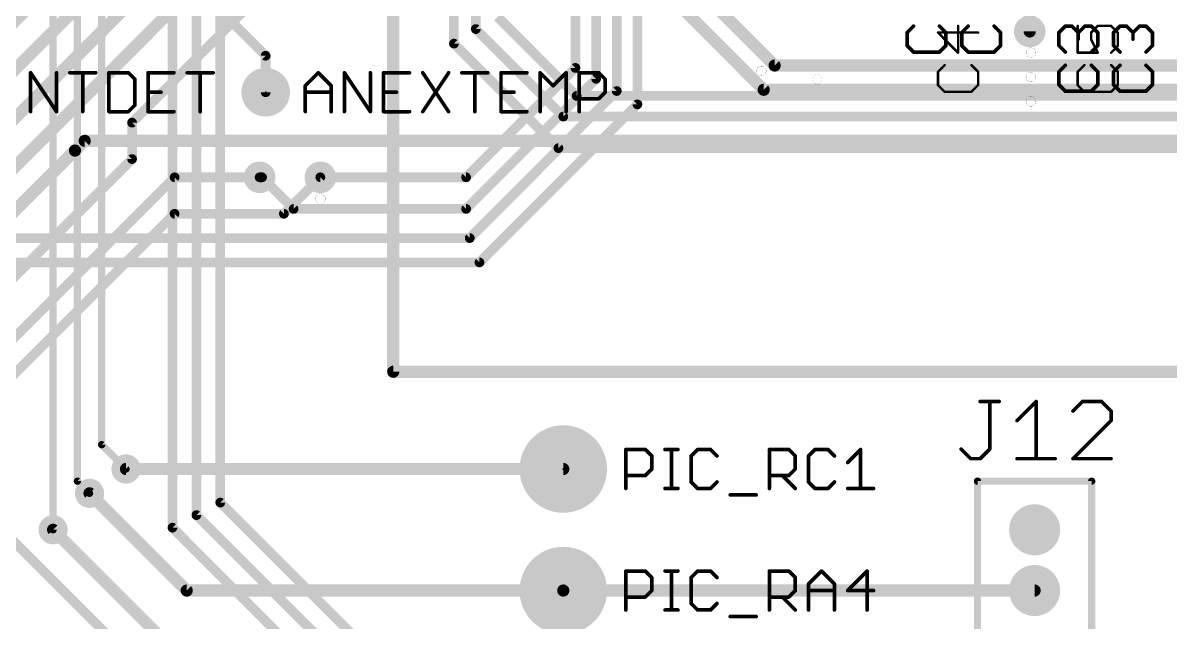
# Model space of a CAD drawing. Extents: x -18 to 144, y -21 to 125.
# Drawn here: x 30.87 to 54.85, y 46.84 to 59.36 of the extents above; entities that cross this region are included whole.
import ezdxf

# ---------------------------------------------------------------- set-up
doc = ezdxf.new("R2010")
doc.units = 0
for name, color, linetype in [('1', 22, 'CONTINUOUS'), ('114', 4, 'CONTINUOUS'), ('15', 23, 'CONTINUOUS'), ('16', 132, 'CONTINUOUS'), ('17', 1, 'CONTINUOUS'), ('18', 110, 'CONTINUOUS'), ('2', 110, 'CONTINUOUS'), ('21', 253, 'CONTINUOUS'), ('23', 53, 'CONTINUOUS'), ('25', 253, 'CONTINUOUS'), ('27', 252, 'CONTINUOUS'), ('28', 251, 'CONTINUOUS')]:
    doc.layers.add(name, color=color, linetype=linetype)

# ---------------------------------------------------------------- blocks, each defined once
blk = doc.blocks.new('ROUNDP')
at = {"const_width": 0.5}
blk.add_lwpolyline([(0, -0.25, 1), (0, 0.25, 1), (0, -0.25)], format="xyb", dxfattribs=at)
blk = doc.blocks.new('ROUNDV')
at = {"const_width": 0.5}
blk.add_lwpolyline([(0, -0.25, 1), (0, 0.25, 1), (0, -0.25)], format="xyb", dxfattribs=at)

msp = doc.modelspace()

# ---------------------------------------------------------------- linework, layer by layer
at = {"layer": '1'}
for points, const_width in [([(39.878, 58.928), (39.878, 65.532)], 0.2032), ([(40.3352, 59.2328), (40.3352, 65.1764)], 0.2032), ([(33.992, 63.9826), (33.992, 48.812)], 0.2032), ([(34.492, 63.9826), (34.492, 49.074)], 0.2032), ([(34.992, 49.336), (34.992, 63.9826)], 0.2032), ([(51.9176, 61.5188), (51.9176, 59.182)], 0.254), ([(31.496, 60.9092), (31.496, 48.768)], 0.1524), ([(32.004, 60.706), (32.004, 49.784)], 0.1524), ([(32.512, 60.452), (32.512, 50.546)], 0.1524), ([(42.4434, 57.8358), (40.7924, 59.4868)], 0.2032), ([(42.164, 57.404), (40.3352, 59.2328)], 0.2032), ([(42.0624, 56.7436), (39.878, 58.928)], 0.2032), ([(42.4434, 57.8358), (64.0334, 57.8358)], 0.2032), ([(42.164, 57.404), (64.516, 57.404)], 0.2032), ([(42.0624, 56.7436), (65.1002, 56.7436)], 0.2032), ([(32.512, 50.546), (33.02, 50.038)], 0.1524), ([(32.004, 49.784), (32.258, 49.53)], 0.1524), ([(34.992, 49.336), (54.102, 30.226)], 0.2032), ([(34.492, 49.074), (50.292, 33.274)], 0.2032), ([(30.226, 48.9712), (39.878, 39.3192)], 0.2032), ([(33.992, 48.812), (43.688, 39.116)], 0.2032), ([(42.164, 47.498), (52.0192, 47.498)], 0.254)]:
    msp.add_lwpolyline(points, dxfattribs=dict(at, const_width=const_width))
for points, const_width in [([(40.3711, 59.2687, 1), (40.2993, 59.1969)], 0.1016), ([(40.2844, 59.2328, 1), (40.386, 59.2328)], 0.1016), ([(39.9139, 58.9639, 1), (39.8421, 58.8921)], 0.1016), ([(51.8541, 59.182, 1), (51.9811, 59.182)], 0.127), ([(39.8272, 58.928, 1), (39.9288, 58.928)], 0.1016), ([(42.4434, 57.8866, 1), (42.4434, 57.785)], 0.1016), ([(42.4075, 57.7999, 1), (42.4793, 57.8717)], 0.1016), ([(42.164, 57.4548, 1), (42.164, 57.3532)], 0.1016), ([(42.1281, 57.3681, 1), (42.1999, 57.4399)], 0.1016), ([(42.0624, 56.7944, 1), (42.0624, 56.6928)], 0.1016), ([(42.0265, 56.7077, 1), (42.0983, 56.7795)], 0.1016), ([(32.5389, 50.5729, 1), (32.4851, 50.5191)], 0.0762), ([(32.4739, 50.546, 1), (32.5501, 50.546)], 0.0762), ([(32.9931, 50.0111, 1), (33.0469, 50.0649)], 0.0762), ([(31.9659, 49.784, 1), (32.0421, 49.784)], 0.0762), ([(32.0309, 49.8109, 1), (31.9771, 49.7571)], 0.0762), ([(32.2311, 49.5031, 1), (32.2849, 49.5569)], 0.0762), ([(35.0279, 49.3719, 1), (34.9561, 49.3001)], 0.1016), ([(34.5279, 49.1099, 1), (34.4561, 49.0381)], 0.1016), ([(34.9412, 49.336, 1), (35.0428, 49.336)], 0.1016), ([(34.4412, 49.074, 1), (34.5428, 49.074)], 0.1016), ([(31.4579, 48.768, 1), (31.5341, 48.768)], 0.0762), ([(34.0279, 48.8479, 1), (33.9561, 48.7761)], 0.1016), ([(33.9412, 48.812, 1), (34.0428, 48.812)], 0.1016), ([(42.164, 47.5615, 1), (42.164, 47.4345)], 0.127), ([(52.0192, 47.4345, 1), (52.0192, 47.5615)], 0.127)]:
    msp.add_lwpolyline(points, format="xyb", dxfattribs=dict(at, const_width=const_width))
at = {"layer": '114', "const_width": 0.0025}
for points in [[(51.943, 58.6359, 1), (51.943, 58.8391, 1), (51.943, 58.6359)], [(46.3042, 58.2549, 1), (46.3042, 58.4581, 1), (46.3042, 58.2549)], [(51.943, 58.1279, 1), (51.943, 58.3311, 1), (51.943, 58.1279)], [(47.4726, 58.0771, 1), (47.4726, 58.2803, 1), (47.4726, 58.0771)], [(51.943, 57.6199, 1), (51.943, 57.8231, 1), (51.943, 57.6199)], [(37.084, 55.5879, 1), (37.084, 55.7911, 1), (37.084, 55.5879)]]:
    msp.add_lwpolyline(points, format="xyb", dxfattribs=at)
at = {"layer": '15'}
for points, const_width in [([(38.608, 52.07), (38.608, 82.55)], 0.254), ([(35.941, 60.071), (33.147, 57.277)], 0.2032), ([(33.147, 57.277), (33.147, 56.515)], 0.2032), ([(33.147, 56.515), (28.702, 52.07)], 0.2032), ([(76.2, 52.07), (38.608, 52.07)], 0.254)]:
    msp.add_lwpolyline(points, dxfattribs=dict(at, const_width=const_width))
for points, const_width in [([(33.1978, 57.277, 1), (33.0962, 57.277)], 0.1016), ([(33.1111, 57.3129, 1), (33.1829, 57.2411)], 0.1016), ([(33.1829, 56.4791, 1), (33.1111, 56.5509)], 0.1016), ([(33.0962, 56.515, 1), (33.1978, 56.515)], 0.1016), ([(38.608, 52.1335, 1), (38.608, 52.0065)], 0.127), ([(38.5445, 52.07, 1), (38.6715, 52.07)], 0.127)]:
    msp.add_lwpolyline(points, format="xyb", dxfattribs=dict(at, const_width=const_width))
at = {"layer": '16'}
for points, const_width in [([(38.5572, 66.2432), (23.114, 50.8)], 0.254), ([(39.37, 66.04), (23.368, 50.038)], 0.254), ([(23.622, 49.276), (39.116, 64.77)], 0.254), ([(40.5892, 64.4652), (46.5836, 58.4708)], 0.254), ([(35.306, 64.008), (22.86, 51.562)], 0.254), ([(41.0718, 63.246), (46.355, 57.9628)], 0.254), ([(51.9176, 61.6712), (51.9176, 59.182)], 0.254), ([(46.5836, 58.4708), (58.7248, 58.4708)], 0.254), ([(46.355, 57.9628), (59.7408, 57.9628)], 0.254), ([(32.1564, 56.896), (31.9532, 56.6928)], 0.254), ([(59.69, 56.896), (32.1564, 56.896)], 0.254), ([(31.9532, 56.6928), (21.59, 46.3296)], 0.254), ([(10.922, 33.02), (34.036, 56.134)], 0.2032), ([(34.036, 56.134), (35.814, 56.134)], 0.2032), ([(36.322, 55.372), (37.084, 56.134)], 0.2032), ([(11.176, 32.512), (34.036, 55.372)], 0.2032), ([(34.036, 55.372), (36.322, 55.372)], 0.2032), ([(33.02, 50.038), (42.164, 50.038)], 0.254), ([(32.258, 49.53), (34.29, 47.498)], 0.254), ([(31.496, 48.768), (35.306, 44.958)], 0.254), ([(34.29, 47.498), (42.164, 47.498)], 0.254)]:
    msp.add_lwpolyline(points, dxfattribs=dict(at, const_width=const_width))
for points, const_width in [([(51.8541, 59.182, 1), (51.9811, 59.182)], 0.127), ([(46.5836, 58.5343, 1), (46.5836, 58.4073)], 0.127), ([(46.5387, 58.4259, 1), (46.6285, 58.5157)], 0.127), ([(46.355, 58.0263, 1), (46.355, 57.8993)], 0.127), ([(46.3101, 57.9179, 1), (46.3999, 58.0077)], 0.127), ([(32.1564, 56.9595, 1), (32.1564, 56.8325)], 0.127), ([(32.2013, 56.8511, 1), (32.1115, 56.9409)], 0.127), ([(31.9083, 56.7377, 1), (31.9981, 56.6479)], 0.127), ([(31.9981, 56.6479, 1), (31.9083, 56.7377)], 0.127), ([(34.036, 56.1848, 1), (34.036, 56.0832)], 0.1016), ([(34.0719, 56.0981, 1), (34.0001, 56.1699)], 0.1016), ([(35.814, 56.0832, 1), (35.814, 56.1848)], 0.1016), ([(37.1199, 56.0981, 1), (37.0481, 56.1699)], 0.1016), ([(34.036, 55.4228, 1), (34.036, 55.3212)], 0.1016), ([(34.0719, 55.3361, 1), (34.0001, 55.4079)], 0.1016), ([(36.2861, 55.4079, 1), (36.3579, 55.3361)], 0.1016), ([(36.322, 55.3212, 1), (36.322, 55.4228)], 0.1016), ([(33.02, 50.1015, 1), (33.02, 49.9745)], 0.127), ([(42.164, 49.9745, 1), (42.164, 50.1015)], 0.127), ([(32.3029, 49.5749, 1), (32.2131, 49.4851)], 0.127), ([(31.5409, 48.8129, 1), (31.4511, 48.7231)], 0.127), ([(34.29, 47.5615, 1), (34.29, 47.4345)], 0.127), ([(34.2451, 47.4531, 1), (34.3349, 47.5429)], 0.127), ([(42.164, 47.4345, 1), (42.164, 47.5615)], 0.127)]:
    msp.add_lwpolyline(points, format="xyb", dxfattribs=dict(at, const_width=const_width))
at = {"layer": '2', "const_width": 0.2032}
for points in [[(42.418, 58.42), (42.418, 69.342)], [(42.8498, 58.1914), (42.8498, 69.1642)], [(43.2816, 57.9374), (43.2816, 69.0118)], [(43.7134, 68.8086), (43.7134, 57.658)], [(35.941, 58.674), (32.766, 61.849)], [(35.941, 58.674), (35.941, 57.912)], [(40.132, 56.134), (42.418, 58.42)], [(40.132, 55.4736), (42.8498, 58.1914)], [(40.2082, 54.864), (43.2816, 57.9374)], [(40.4114, 54.356), (43.7134, 57.658)], [(35.814, 56.134), (35.8648, 56.134)], [(35.8648, 56.134), (36.5252, 55.4736)], [(37.084, 56.134), (40.132, 56.134)], [(36.5252, 55.4736), (40.132, 55.4736)], [(22.352, 54.864), (40.2082, 54.864)], [(22.606, 54.356), (40.4114, 54.356)]]:
    msp.add_lwpolyline(points, dxfattribs=at)
at = {"layer": '2', "const_width": 0.1016}
for points in [[(35.9918, 58.674, 1), (35.8902, 58.674)], [(35.9051, 58.6381, 1), (35.9769, 58.7099)], [(42.3672, 58.42, 1), (42.4688, 58.42)], [(42.4539, 58.3841, 1), (42.3821, 58.4559)], [(42.8857, 58.1555, 1), (42.8139, 58.2273)], [(42.799, 58.1914, 1), (42.9006, 58.1914)], [(35.8902, 57.912, 1), (35.9918, 57.912)], [(43.2308, 57.9374, 1), (43.3324, 57.9374)], [(43.3175, 57.9015, 1), (43.2457, 57.9733)], [(43.6626, 57.658, 1), (43.7642, 57.658)], [(43.7493, 57.6221, 1), (43.6775, 57.6939)], [(35.814, 56.1848, 1), (35.814, 56.0832)], [(35.9007, 56.1699, 1), (35.8289, 56.0981)], [(35.8648, 56.0832, 1), (35.8648, 56.1848)], [(37.084, 56.1848, 1), (37.084, 56.0832)], [(40.0961, 56.1699, 1), (40.1679, 56.0981)], [(40.132, 56.0832, 1), (40.132, 56.1848)], [(36.5252, 55.5244, 1), (36.5252, 55.4228)], [(36.4893, 55.4377, 1), (36.5611, 55.5095)], [(40.0961, 55.5095, 1), (40.1679, 55.4377)], [(40.132, 55.4228, 1), (40.132, 55.5244)], [(40.1723, 54.8999, 1), (40.2441, 54.8281)], [(40.2082, 54.8132, 1), (40.2082, 54.9148)], [(40.4114, 54.3052, 1), (40.4114, 54.4068)], [(40.3755, 54.3919, 1), (40.4473, 54.3201)]]:
    msp.add_lwpolyline(points, format="xyb", dxfattribs=at)
at = {"layer": '21'}
for points, const_width in [([(43.4721, 49.6316), (43.4721, 50.4451)], 0.0762), ([(43.4721, 50.4451), (43.8788, 50.4451)], 0.0762), ([(43.8788, 50.4451), (44.0144, 50.3095)], 0.0762), ([(44.2907, 50.4451), (44.5618, 50.4451)], 0.0762), ([(44.4263, 49.6316), (44.4263, 50.4451)], 0.0762), ([(44.972, 50.4451), (44.8364, 50.3095)], 0.0762), ([(45.2431, 50.4451), (44.972, 50.4451)], 0.0762), ([(45.3787, 50.3095), (45.2431, 50.4451)], 0.0762), ([(46.4736, 49.6316), (46.4736, 50.4451)], 0.0762), ([(46.4736, 50.4451), (46.8803, 50.4451)], 0.0762), ([(46.8803, 50.4451), (47.0159, 50.3095)], 0.0762), ([(47.4277, 50.4451), (47.2921, 50.3095)], 0.0762), ([(47.6989, 50.4451), (47.4277, 50.4451)], 0.0762), ([(47.8345, 50.3095), (47.6989, 50.4451)], 0.0762), ([(48.1107, 50.1739), (48.3819, 50.4451)], 0.0762), ([(48.3819, 50.4451), (48.3819, 49.6316)], 0.0762), ([(44.0144, 50.3095), (44.0144, 50.0383)], 0.0762), ([(44.8364, 50.3095), (44.8364, 49.7672)], 0.0762), ([(47.0159, 50.3095), (47.0159, 50.0383)], 0.0762), ([(47.2921, 50.3095), (47.2921, 49.7672)], 0.0762), ([(43.8788, 49.9028), (43.4721, 49.9028)], 0.0762), ([(44.0144, 50.0383), (43.8788, 49.9028)], 0.0762), ([(46.8803, 49.9028), (46.4736, 49.9028)], 0.0762), ([(46.7447, 49.9028), (47.0159, 49.6316)], 0.0762), ([(47.0159, 50.0383), (46.8803, 49.9028)], 0.0762), ([(44.2907, 49.6316), (44.5618, 49.6316)], 0.0762), ([(44.8364, 49.7672), (44.972, 49.6316)], 0.0762), ([(44.972, 49.6316), (45.2431, 49.6316)], 0.0762), ([(45.2431, 49.6316), (45.3787, 49.7672)], 0.0762), ([(47.2921, 49.7672), (47.4277, 49.6316)], 0.0762), ([(47.4277, 49.6316), (47.6989, 49.6316)], 0.0762), ([(47.6989, 49.6316), (47.8345, 49.7672)], 0.0762), ([(48.1107, 49.6316), (48.653, 49.6316)], 0.0762), ([(53.213, 49.784), (50.8254, 49.784)], 0.1524), ([(50.8254, 49.784), (50.8254, 45.212)], 0.1524), ([(53.213, 45.212), (53.213, 49.784)], 0.1524), ([(45.655, 49.496), (46.1973, 49.496)], 0.0762), ([(43.4721, 47.0916), (43.4721, 47.9051)], 0.0762), ([(43.4721, 47.9051), (43.8788, 47.9051)], 0.0762), ([(43.8788, 47.9051), (44.0144, 47.7695)], 0.0762), ([(44.0144, 47.7695), (44.0144, 47.4983)], 0.0762), ([(44.2907, 47.9051), (44.5618, 47.9051)], 0.0762), ([(44.4263, 47.0916), (44.4263, 47.9051)], 0.0762), ([(44.972, 47.9051), (44.8364, 47.7695)], 0.0762), ([(44.8364, 47.7695), (44.8364, 47.2272)], 0.0762), ([(45.2431, 47.9051), (44.972, 47.9051)], 0.0762), ([(45.3787, 47.7695), (45.2431, 47.9051)], 0.0762), ([(46.4736, 47.0916), (46.4736, 47.9051)], 0.0762), ([(46.4736, 47.9051), (46.8803, 47.9051)], 0.0762), ([(46.8803, 47.9051), (47.0159, 47.7695)], 0.0762), ([(47.0159, 47.7695), (47.0159, 47.4983)], 0.0762), ([(47.2921, 47.6339), (47.5633, 47.9051)], 0.0762), ([(47.5633, 47.9051), (47.8345, 47.6339)], 0.0762), ([(48.5175, 47.9051), (48.1107, 47.4983)], 0.0762), ([(48.5175, 47.0916), (48.5175, 47.9051)], 0.0762), ([(44.0144, 47.4983), (43.8788, 47.3628)], 0.0762), ([(47.0159, 47.4983), (46.8803, 47.3628)], 0.0762), ([(47.2921, 47.0916), (47.2921, 47.6339)], 0.0762), ([(47.2921, 47.4983), (47.8345, 47.4983)], 0.0762), ([(47.8345, 47.6339), (47.8345, 47.0916)], 0.0762), ([(48.1107, 47.4983), (48.653, 47.4983)], 0.0762), ([(43.8788, 47.3628), (43.4721, 47.3628)], 0.0762), ([(44.8364, 47.2272), (44.972, 47.0916)], 0.0762), ([(45.2431, 47.0916), (45.3787, 47.2272)], 0.0762), ([(46.8803, 47.3628), (46.4736, 47.3628)], 0.0762), ([(46.7447, 47.3628), (47.0159, 47.0916)], 0.0762), ([(44.2907, 47.0916), (44.5618, 47.0916)], 0.0762), ([(44.972, 47.0916), (45.2431, 47.0916)], 0.0762), ([(45.655, 46.956), (46.1973, 46.956)], 0.0762)]:
    msp.add_lwpolyline(points, dxfattribs=dict(at, const_width=const_width))
for points, const_width in [([(43.4912, 50.4451, 1), (43.4531, 50.4451)], 0.0381), ([(43.4721, 50.4641, 1), (43.4721, 50.426)], 0.0381), ([(43.8923, 50.4586, 1), (43.8654, 50.4316)], 0.0381), ([(43.8788, 50.426, 1), (43.8788, 50.4641)], 0.0381), ([(44.2907, 50.4641, 1), (44.2907, 50.426)], 0.0381), ([(44.4453, 50.4451, 1), (44.4072, 50.4451)], 0.0381), ([(44.5618, 50.426, 1), (44.5618, 50.4641)], 0.0381), ([(44.972, 50.4641, 1), (44.972, 50.426)], 0.0381), ([(44.9854, 50.4316, 1), (44.9585, 50.4586)], 0.0381), ([(45.2566, 50.4586, 1), (45.2297, 50.4316)], 0.0381), ([(45.2431, 50.426, 1), (45.2431, 50.4641)], 0.0381), ([(46.4926, 50.4451, 1), (46.4545, 50.4451)], 0.0381), ([(46.4736, 50.4641, 1), (46.4736, 50.426)], 0.0381), ([(46.8938, 50.4586, 1), (46.8668, 50.4316)], 0.0381), ([(46.8803, 50.426, 1), (46.8803, 50.4641)], 0.0381), ([(47.4277, 50.4641, 1), (47.4277, 50.426)], 0.0381), ([(47.4412, 50.4316, 1), (47.4142, 50.4586)], 0.0381), ([(47.7123, 50.4586, 1), (47.6854, 50.4316)], 0.0381), ([(47.6989, 50.426, 1), (47.6989, 50.4641)], 0.0381), ([(48.4009, 50.4451, 1), (48.3628, 50.4451)], 0.0381), ([(48.3953, 50.4316, 1), (48.3684, 50.4586)], 0.0381), ([(44.0335, 50.3095, 1), (43.9954, 50.3095)], 0.0381), ([(44.001, 50.296, 1), (44.0279, 50.323)], 0.0381), ([(44.8554, 50.3095, 1), (44.8173, 50.3095)], 0.0381), ([(44.8229, 50.323, 1), (44.8499, 50.296)], 0.0381), ([(45.3653, 50.296, 1), (45.3922, 50.323)], 0.0381), ([(47.0349, 50.3095, 1), (46.9968, 50.3095)], 0.0381), ([(47.0024, 50.296, 1), (47.0294, 50.323)], 0.0381), ([(47.3112, 50.3095, 1), (47.2731, 50.3095)], 0.0381), ([(47.2787, 50.323, 1), (47.3056, 50.296)], 0.0381), ([(47.821, 50.296, 1), (47.8479, 50.323)], 0.0381), ([(48.0972, 50.1874, 1), (48.1242, 50.1605)], 0.0381), ([(43.4721, 49.9218, 1), (43.4721, 49.8837)], 0.0381), ([(43.8654, 49.9162, 1), (43.8923, 49.8893)], 0.0381), ([(43.8788, 49.8837, 1), (43.8788, 49.9218)], 0.0381), ([(43.9954, 50.0383, 1), (44.0335, 50.0383)], 0.0381), ([(44.0279, 50.0249, 1), (44.001, 50.0518)], 0.0381), ([(46.4736, 49.9218, 1), (46.4736, 49.8837)], 0.0381), ([(46.7582, 49.9162, 1), (46.7312, 49.8893)], 0.0381), ([(46.8668, 49.9162, 1), (46.8938, 49.8893)], 0.0381), ([(46.8803, 49.8837, 1), (46.8803, 49.9218)], 0.0381), ([(46.9968, 50.0383, 1), (47.0349, 50.0383)], 0.0381), ([(47.0294, 50.0249, 1), (47.0024, 50.0518)], 0.0381), ([(44.2907, 49.6506, 1), (44.2907, 49.6125)], 0.0381), ([(44.5618, 49.6125, 1), (44.5618, 49.6506)], 0.0381), ([(44.8499, 49.7807, 1), (44.8229, 49.7537)], 0.0381), ([(44.8173, 49.7672, 1), (44.8554, 49.7672)], 0.0381), ([(44.972, 49.6506, 1), (44.972, 49.6125)], 0.0381), ([(44.9585, 49.6181, 1), (44.9854, 49.6451)], 0.0381), ([(45.2297, 49.6451, 1), (45.2566, 49.6181)], 0.0381), ([(45.2431, 49.6125, 1), (45.2431, 49.6506)], 0.0381), ([(45.3922, 49.7537, 1), (45.3653, 49.7807)], 0.0381), ([(47.0024, 49.6181, 1), (47.0294, 49.6451)], 0.0381), ([(47.3056, 49.7807, 1), (47.2787, 49.7537)], 0.0381), ([(47.2731, 49.7672, 1), (47.3112, 49.7672)], 0.0381), ([(47.4277, 49.6506, 1), (47.4277, 49.6125)], 0.0381), ([(47.4142, 49.6181, 1), (47.4412, 49.6451)], 0.0381), ([(47.6854, 49.6451, 1), (47.7123, 49.6181)], 0.0381), ([(47.6989, 49.6125, 1), (47.6989, 49.6506)], 0.0381), ([(47.8479, 49.7537, 1), (47.821, 49.7807)], 0.0381), ([(48.1107, 49.6506, 1), (48.1107, 49.6125)], 0.0381), ([(48.653, 49.6125, 1), (48.653, 49.6506)], 0.0381), ([(50.8254, 49.8221, 1), (50.8254, 49.7459)], 0.0762), ([(50.8635, 49.784, 1), (50.7873, 49.784)], 0.0762), ([(53.2511, 49.784, 1), (53.1749, 49.784)], 0.0762), ([(53.213, 49.7459, 1), (53.213, 49.8221)], 0.0762), ([(43.4531, 49.6316, 1), (43.4912, 49.6316)], 0.0381), ([(44.4072, 49.6316, 1), (44.4453, 49.6316)], 0.0381), ([(45.655, 49.5151, 1), (45.655, 49.477)], 0.0381), ([(46.1973, 49.477, 1), (46.1973, 49.5151)], 0.0381), ([(46.4545, 49.6316, 1), (46.4926, 49.6316)], 0.0381), ([(48.3628, 49.6316, 1), (48.4009, 49.6316)], 0.0381), ([(43.4912, 47.9051, 1), (43.4531, 47.9051)], 0.0381), ([(43.4721, 47.9241, 1), (43.4721, 47.886)], 0.0381), ([(43.8923, 47.9186, 1), (43.8654, 47.8916)], 0.0381), ([(43.8788, 47.886, 1), (43.8788, 47.9241)], 0.0381), ([(44.0335, 47.7695, 1), (43.9954, 47.7695)], 0.0381), ([(44.001, 47.756, 1), (44.0279, 47.783)], 0.0381), ([(44.2907, 47.9241, 1), (44.2907, 47.886)], 0.0381), ([(44.4453, 47.9051, 1), (44.4072, 47.9051)], 0.0381), ([(44.5618, 47.886, 1), (44.5618, 47.9241)], 0.0381), ([(44.8554, 47.7695, 1), (44.8173, 47.7695)], 0.0381), ([(44.8229, 47.783, 1), (44.8499, 47.756)], 0.0381), ([(44.972, 47.9241, 1), (44.972, 47.886)], 0.0381), ([(44.9854, 47.8916, 1), (44.9585, 47.9186)], 0.0381), ([(45.2566, 47.9186, 1), (45.2297, 47.8916)], 0.0381), ([(45.2431, 47.886, 1), (45.2431, 47.9241)], 0.0381), ([(45.3653, 47.756, 1), (45.3922, 47.783)], 0.0381), ([(46.4926, 47.9051, 1), (46.4545, 47.9051)], 0.0381), ([(46.4736, 47.9241, 1), (46.4736, 47.886)], 0.0381), ([(46.8938, 47.9186, 1), (46.8668, 47.8916)], 0.0381), ([(46.8803, 47.886, 1), (46.8803, 47.9241)], 0.0381), ([(47.0349, 47.7695, 1), (46.9968, 47.7695)], 0.0381), ([(47.0024, 47.756, 1), (47.0294, 47.783)], 0.0381), ([(47.5768, 47.9186, 1), (47.5498, 47.8916)], 0.0381), ([(47.5768, 47.8916, 1), (47.5498, 47.9186)], 0.0381), ([(48.5365, 47.9051, 1), (48.4984, 47.9051)], 0.0381), ([(48.5309, 47.8916, 1), (48.504, 47.9186)], 0.0381), ([(43.9954, 47.4983, 1), (44.0335, 47.4983)], 0.0381), ([(44.0279, 47.4849, 1), (44.001, 47.5118)], 0.0381), ([(46.9968, 47.4983, 1), (47.0349, 47.4983)], 0.0381), ([(47.0294, 47.4849, 1), (47.0024, 47.5118)], 0.0381), ([(47.3112, 47.6339, 1), (47.2731, 47.6339)], 0.0381), ([(47.2921, 47.5174, 1), (47.2921, 47.4793)], 0.0381), ([(47.2787, 47.6474, 1), (47.3056, 47.6205)], 0.0381), ([(47.8535, 47.6339, 1), (47.8154, 47.6339)], 0.0381), ([(47.821, 47.6205, 1), (47.8479, 47.6474)], 0.0381), ([(47.8345, 47.4793, 1), (47.8345, 47.5174)], 0.0381), ([(48.1107, 47.5174, 1), (48.1107, 47.4793)], 0.0381), ([(48.0972, 47.5118, 1), (48.1242, 47.4849)], 0.0381), ([(48.653, 47.4793, 1), (48.653, 47.5174)], 0.0381), ([(43.4721, 47.3818, 1), (43.4721, 47.3437)], 0.0381), ([(43.8654, 47.3762, 1), (43.8923, 47.3493)], 0.0381), ([(43.8788, 47.3437, 1), (43.8788, 47.3818)], 0.0381), ([(44.8499, 47.2407, 1), (44.8229, 47.2137)], 0.0381), ([(45.3922, 47.2137, 1), (45.3653, 47.2407)], 0.0381), ([(46.4736, 47.3818, 1), (46.4736, 47.3437)], 0.0381), ([(46.7582, 47.3762, 1), (46.7312, 47.3493)], 0.0381), ([(46.8668, 47.3762, 1), (46.8938, 47.3493)], 0.0381), ([(46.8803, 47.3437, 1), (46.8803, 47.3818)], 0.0381), ([(43.4531, 47.0916, 1), (43.4912, 47.0916)], 0.0381), ([(44.2907, 47.1106, 1), (44.2907, 47.0725)], 0.0381), ([(44.4072, 47.0916, 1), (44.4453, 47.0916)], 0.0381), ([(44.5618, 47.0725, 1), (44.5618, 47.1106)], 0.0381), ([(44.8173, 47.2272, 1), (44.8554, 47.2272)], 0.0381), ([(44.972, 47.1106, 1), (44.972, 47.0725)], 0.0381), ([(44.9585, 47.0781, 1), (44.9854, 47.1051)], 0.0381), ([(45.2297, 47.1051, 1), (45.2566, 47.0781)], 0.0381), ([(45.2431, 47.0725, 1), (45.2431, 47.1106)], 0.0381), ([(46.4545, 47.0916, 1), (46.4926, 47.0916)], 0.0381), ([(47.0024, 47.0781, 1), (47.0294, 47.1051)], 0.0381), ([(47.2731, 47.0916, 1), (47.3112, 47.0916)], 0.0381), ([(47.8154, 47.0916, 1), (47.8535, 47.0916)], 0.0381), ([(48.4984, 47.0916, 1), (48.5365, 47.0916)], 0.0381), ([(45.655, 46.9751, 1), (45.655, 46.937)], 0.0381), ([(46.1973, 46.937, 1), (46.1973, 46.9751)], 0.0381)]:
    msp.add_lwpolyline(points, format="xyb", dxfattribs=dict(at, const_width=const_width))
at = {"layer": '23'}
for p in [(35.941, 57.912), (42.164, 50.038), (42.164, 47.498)]:
    msp.add_point(p, dxfattribs=at)
at = {"layer": '25', "const_width": 0.0381}
for points in [[(31.0419, 58.3297, 1), (31.0102, 58.3085)], [(31.0451, 58.3191, 1), (31.007, 58.3191)], [(31.5875, 58.3191, 1), (31.5494, 58.3191)], [(31.8447, 58.3381, 1), (31.8447, 58.3)], [(32.1349, 58.3191, 1), (32.0968, 58.3191)], [(32.387, 58.3, 1), (32.387, 58.3381)], [(32.6823, 58.3191, 1), (32.6442, 58.3191)], [(32.6633, 58.3381, 1), (32.6633, 58.3)], [(33.0835, 58.3326, 1), (33.0565, 58.3056)], [(33.07, 58.3, 1), (33.07, 58.3381)], [(33.4818, 58.3381, 1), (33.4818, 58.3)], [(33.5009, 58.3191, 1), (33.4628, 58.3191)], [(34.0242, 58.3, 1), (34.0242, 58.3381)], [(34.3004, 58.3381, 1), (34.3004, 58.3)], [(34.5906, 58.3191, 1), (34.5525, 58.3191)], [(34.8427, 58.3, 1), (34.8427, 58.3381)], [(37.0534, 58.3326, 1), (37.0265, 58.3056)], [(37.0534, 58.3056, 1), (37.0265, 58.3326)], [(37.6032, 58.3297, 1), (37.5715, 58.3085)], [(37.6064, 58.3191, 1), (37.5683, 58.3191)], [(38.1487, 58.3191, 1), (38.1106, 58.3191)], [(38.425, 58.3191, 1), (38.3869, 58.3191)], [(38.4059, 58.3381, 1), (38.4059, 58.3)], [(38.9483, 58.3, 1), (38.9483, 58.3381)], [(39.2404, 58.3297, 1), (39.2087, 58.3085)], [(39.7827, 58.3085, 1), (39.751, 58.3297)], [(40.0431, 58.3381, 1), (40.0431, 58.3)], [(40.3333, 58.3191, 1), (40.2952, 58.3191)], [(40.5854, 58.3, 1), (40.5854, 58.3381)], [(40.8807, 58.3191, 1), (40.8426, 58.3191)], [(40.8617, 58.3381, 1), (40.8617, 58.3)], [(41.404, 58.3, 1), (41.404, 58.3381)], [(41.6937, 58.3326, 1), (41.6668, 58.3056)], [(41.6993, 58.3191, 1), (41.6612, 58.3191)], [(42.2416, 58.3191, 1), (42.2035, 58.3191)], [(42.2361, 58.3056, 1), (42.2091, 58.3326)], [(42.5179, 58.3191, 1), (42.4798, 58.3191)], [(42.4988, 58.3381, 1), (42.4988, 58.3)], [(42.919, 58.3326, 1), (42.8921, 58.3056)], [(42.9056, 58.3, 1), (42.9056, 58.3381)], [(33.2246, 58.1835, 1), (33.1865, 58.1835)], [(33.1921, 58.17, 1), (33.219, 58.197)], [(36.7878, 58.0479, 1), (36.7497, 58.0479)], [(36.7553, 58.0614, 1), (36.7823, 58.0345)], [(37.3302, 58.0479, 1), (37.2921, 58.0479)], [(37.2976, 58.0345, 1), (37.3246, 58.0614)], [(41.9379, 58.0614, 1), (41.9649, 58.0345)], [(41.9379, 58.0345, 1), (41.9649, 58.0614)], [(43.0602, 58.1835, 1), (43.0221, 58.1835)], [(43.0277, 58.17, 1), (43.0546, 58.197)], [(33.4818, 57.9314, 1), (33.4818, 57.8933)], [(33.753, 57.8933, 1), (33.753, 57.9314)], [(36.7688, 57.9314, 1), (36.7688, 57.8933)], [(37.3111, 57.8933, 1), (37.3111, 57.9314)], [(38.4059, 57.9314, 1), (38.4059, 57.8933)], [(38.6771, 57.8933, 1), (38.6771, 57.9314)], [(40.8617, 57.9314, 1), (40.8617, 57.8933)], [(41.1328, 57.8933, 1), (41.1328, 57.9314)], [(42.4988, 57.7958, 1), (42.4988, 57.7577)], [(42.8921, 57.7902, 1), (42.919, 57.7633)], [(42.9056, 57.7577, 1), (42.9056, 57.7958)], [(43.0221, 57.9123, 1), (43.0602, 57.9123)], [(43.0546, 57.8989, 1), (43.0277, 57.9258)], [(33.1865, 57.6412, 1), (33.2246, 57.6412)], [(33.219, 57.6277, 1), (33.1921, 57.6547)], [(31.007, 57.5056, 1), (31.0451, 57.5056)], [(31.5494, 57.5056, 1), (31.5875, 57.5056)], [(31.5526, 57.495, 1), (31.5843, 57.5162)], [(32.0968, 57.5056, 1), (32.1349, 57.5056)], [(32.6442, 57.5056, 1), (32.6823, 57.5056)], [(32.6633, 57.5247, 1), (32.6633, 57.4866)], [(33.0565, 57.5191, 1), (33.0835, 57.4921)], [(33.07, 57.4866, 1), (33.07, 57.5247)], [(33.4818, 57.5247, 1), (33.4818, 57.4866)], [(33.4628, 57.5056, 1), (33.5009, 57.5056)], [(34.0242, 57.4866, 1), (34.0242, 57.5247)], [(34.5525, 57.5056, 1), (34.5906, 57.5056)], [(36.7497, 57.5056, 1), (36.7878, 57.5056)], [(37.2921, 57.5056, 1), (37.3302, 57.5056)], [(37.5683, 57.5056, 1), (37.6064, 57.5056)], [(38.1106, 57.5056, 1), (38.1487, 57.5056)], [(38.1138, 57.495, 1), (38.1455, 57.5162)], [(38.4059, 57.5247, 1), (38.4059, 57.4866)], [(38.3869, 57.5056, 1), (38.425, 57.5056)], [(38.9483, 57.4866, 1), (38.9483, 57.5247)], [(39.2087, 57.5162, 1), (39.2404, 57.495)], [(39.751, 57.495, 1), (39.7827, 57.5162)], [(40.2952, 57.5056, 1), (40.3333, 57.5056)], [(40.8426, 57.5056, 1), (40.8807, 57.5056)], [(40.8617, 57.5247, 1), (40.8617, 57.4866)], [(41.404, 57.4866, 1), (41.404, 57.5247)], [(41.6612, 57.5056, 1), (41.6993, 57.5056)], [(42.2035, 57.5056, 1), (42.2416, 57.5056)], [(42.4798, 57.5056, 1), (42.5179, 57.5056)]]:
    msp.add_lwpolyline(points, format="xyb", dxfattribs=at)
at = {"layer": '25', "const_width": 0.0762}
for points in [[(31.0261, 57.5056), (31.0261, 58.3191)], [(31.0261, 58.3191), (31.5684, 57.5056)], [(31.5684, 57.5056), (31.5684, 58.3191)], [(31.8447, 58.3191), (32.387, 58.3191)], [(32.1158, 57.5056), (32.1158, 58.3191)], [(32.6633, 58.3191), (32.6633, 57.5056)], [(33.07, 58.3191), (32.6633, 58.3191)], [(33.2056, 58.1835), (33.07, 58.3191)], [(34.0242, 58.3191), (33.4818, 58.3191)], [(33.4818, 58.3191), (33.4818, 57.5056)], [(34.3004, 58.3191), (34.8427, 58.3191)], [(34.5716, 57.5056), (34.5716, 58.3191)], [(36.7688, 58.0479), (37.0399, 58.3191)], [(37.0399, 58.3191), (37.3111, 58.0479)], [(37.5874, 57.5056), (37.5874, 58.3191)], [(37.5874, 58.3191), (38.1297, 57.5056)], [(38.1297, 57.5056), (38.1297, 58.3191)], [(38.9483, 58.3191), (38.4059, 58.3191)], [(38.4059, 58.3191), (38.4059, 57.5056)], [(39.2245, 58.3191), (39.7668, 57.5056)], [(39.7668, 58.3191), (39.2245, 57.5056)], [(40.0431, 58.3191), (40.5854, 58.3191)], [(40.3143, 57.5056), (40.3143, 58.3191)], [(41.404, 58.3191), (40.8617, 58.3191)], [(40.8617, 58.3191), (40.8617, 57.5056)], [(41.6803, 57.5056), (41.6803, 58.3191)], [(41.6803, 58.3191), (41.9514, 58.0479)], [(41.9514, 58.0479), (42.2226, 58.3191)], [(42.2226, 58.3191), (42.2226, 57.5056)], [(42.4988, 57.5056), (42.4988, 58.3191)], [(42.4988, 58.3191), (42.9056, 58.3191)], [(42.9056, 58.3191), (43.0412, 58.1835)], [(33.2056, 57.6412), (33.2056, 58.1835)], [(36.7688, 57.5056), (36.7688, 58.0479)], [(37.3111, 58.0479), (37.3111, 57.5056)], [(43.0412, 58.1835), (43.0412, 57.9123)], [(33.4818, 57.9123), (33.753, 57.9123)], [(36.7688, 57.9123), (37.3111, 57.9123)], [(38.4059, 57.9123), (38.6771, 57.9123)], [(40.8617, 57.9123), (41.1328, 57.9123)], [(42.9056, 57.7768), (42.4988, 57.7768)], [(43.0412, 57.9123), (42.9056, 57.7768)], [(33.07, 57.5056), (33.2056, 57.6412)], [(32.6633, 57.5056), (33.07, 57.5056)], [(33.4818, 57.5056), (34.0242, 57.5056)], [(38.4059, 57.5056), (38.9483, 57.5056)], [(40.8617, 57.5056), (41.404, 57.5056)]]:
    msp.add_lwpolyline(points, dxfattribs=at)
at = {"layer": '27'}
for points, const_width in [([(50.4186, 58.7386), (50.4186, 59.2979)], 0.0508), ([(52.9202, 59.2979), (52.9202, 58.7386)], 0.0508), ([(53.1998, 59.1581), (53.3396, 59.2979)], 0.0508), ([(53.3396, 59.2979), (53.6193, 59.2979)], 0.0508), ([(53.6193, 59.2979), (53.7591, 59.1581)], 0.0508), ([(50.8381, 59.1581), (49.9992, 59.1581)], 0.0508), ([(49.9992, 59.1581), (50.4186, 58.7386)], 0.0508), ([(53.1998, 59.0183), (53.1998, 59.1581)], 0.0508), ([(53.3396, 58.7386), (53.1998, 59.0183)], 0.0508), ([(53.7591, 59.1581), (53.7591, 58.8785)], 0.0508), ([(53.7591, 58.8785), (53.6193, 58.7386)], 0.0508), ([(52.9202, 58.7386), (53.3396, 58.7386)], 0.0508), ([(50.139, 58.4793), (49.9992, 58.3395)], 0.0508), ([(49.9992, 58.3395), (49.9992, 58.0599)], 0.0508), ([(50.8381, 58.3395), (50.6983, 58.4793)], 0.0508), ([(50.8381, 58.0599), (50.8381, 58.3395)], 0.0508), ([(53.06, 58.4793), (52.9202, 58.3395)], 0.0508), ([(52.9202, 58.3395), (52.9202, 58.0599)], 0.0508), ([(53.7591, 58.3395), (53.6193, 58.4793)], 0.0508), ([(53.7591, 58.0599), (53.7591, 58.3395)], 0.0508), ([(49.9992, 58.0599), (50.139, 57.9201)], 0.0508), ([(50.6983, 57.9201), (50.8381, 58.0599)], 0.0508), ([(52.9202, 58.0599), (53.06, 57.9201)], 0.0508), ([(53.6193, 57.9201), (53.7591, 58.0599)], 0.0508), ([(50.139, 57.9201), (50.6983, 57.9201)], 0.0508), ([(53.06, 57.9201), (53.6193, 57.9201)], 0.0508), ([(50.8808, 51.4487), (51.279, 51.4487)], 0.0762), ([(51.0799, 50.453), (51.0799, 51.4487)], 0.0762), ([(51.6519, 51.0504), (52.0502, 51.4487)], 0.0762), ([(52.0502, 51.4487), (52.0502, 50.2539)], 0.0762), ([(53.0204, 51.4487), (52.8213, 51.2496)], 0.0762), ([(53.4187, 51.4487), (53.0204, 51.4487)], 0.0762), ([(53.6178, 51.2496), (53.4187, 51.4487)], 0.0762), ([(53.6178, 51.0504), (53.6178, 51.2496)], 0.0762), ([(52.8213, 50.2539), (53.6178, 51.0504)], 0.0762), ([(50.4825, 50.453), (50.6816, 50.2539)], 0.0762), ([(50.8808, 50.2539), (51.0799, 50.453)], 0.0762), ([(50.6816, 50.2539), (50.8808, 50.2539)], 0.0762), ([(51.6519, 50.2539), (52.4484, 50.2539)], 0.0762), ([(53.6178, 50.2539), (52.8213, 50.2539)], 0.0762)]:
    msp.add_lwpolyline(points, dxfattribs=dict(at, const_width=const_width))
for points, const_width in [([(50.4313, 59.2979, 1), (50.4059, 59.2979)], 0.0254), ([(52.9329, 59.2979, 1), (52.9075, 59.2979)], 0.0254), ([(53.3396, 59.3106, 1), (53.3396, 59.2852)], 0.0254), ([(53.3486, 59.2889, 1), (53.3307, 59.3069)], 0.0254), ([(53.6283, 59.3069, 1), (53.6103, 59.2889)], 0.0254), ([(53.6193, 59.2852, 1), (53.6193, 59.3106)], 0.0254), ([(49.9992, 59.1708, 1), (49.9992, 59.1454)], 0.0254), ([(50.0082, 59.1671, 1), (49.9902, 59.1491)], 0.0254), ([(50.8381, 59.1454, 1), (50.8381, 59.1708)], 0.0254), ([(53.2125, 59.1581, 1), (53.1871, 59.1581)], 0.0254), ([(53.1908, 59.1671, 1), (53.2088, 59.1491)], 0.0254), ([(53.2112, 59.024, 1), (53.1885, 59.0126)], 0.0254), ([(53.1871, 59.0183, 1), (53.2125, 59.0183)], 0.0254), ([(53.7718, 59.1581, 1), (53.7464, 59.1581)], 0.0254), ([(53.7501, 59.1491, 1), (53.7681, 59.1671)], 0.0254), ([(53.7464, 58.8785, 1), (53.7718, 58.8785)], 0.0254), ([(53.7681, 58.8695, 1), (53.7501, 58.8874)], 0.0254), ([(50.4059, 58.7386, 1), (50.4313, 58.7386)], 0.0254), ([(50.4097, 58.7297, 1), (50.4276, 58.7476)], 0.0254), ([(52.9202, 58.7513, 1), (52.9202, 58.7259)], 0.0254), ([(52.9075, 58.7386, 1), (52.9329, 58.7386)], 0.0254), ([(53.3283, 58.733, 1), (53.351, 58.7443)], 0.0254), ([(53.3396, 58.7259, 1), (53.3396, 58.7513)], 0.0254), ([(53.6103, 58.7476, 1), (53.6283, 58.7297)], 0.0254), ([(50.0119, 58.3395, 1), (49.9865, 58.3395)], 0.0254), ([(49.9902, 58.3485, 1), (50.0082, 58.3305)], 0.0254), ([(50.148, 58.4704, 1), (50.13, 58.4883)], 0.0254), ([(50.7073, 58.4883, 1), (50.6893, 58.4704)], 0.0254), ([(50.8508, 58.3395, 1), (50.8254, 58.3395)], 0.0254), ([(50.8291, 58.3305, 1), (50.8471, 58.3485)], 0.0254), ([(52.9329, 58.3395, 1), (52.9075, 58.3395)], 0.0254), ([(52.9112, 58.3485, 1), (52.9292, 58.3305)], 0.0254), ([(53.069, 58.4704, 1), (53.051, 58.4883)], 0.0254), ([(53.6283, 58.4883, 1), (53.6103, 58.4704)], 0.0254), ([(53.7718, 58.3395, 1), (53.7464, 58.3395)], 0.0254), ([(53.7501, 58.3305, 1), (53.7681, 58.3485)], 0.0254), ([(50.0082, 58.0689, 1), (49.9902, 58.0509)], 0.0254), ([(49.9865, 58.0599, 1), (50.0119, 58.0599)], 0.0254), ([(50.8254, 58.0599, 1), (50.8508, 58.0599)], 0.0254), ([(50.8471, 58.0509, 1), (50.8291, 58.0689)], 0.0254), ([(52.9292, 58.0689, 1), (52.9112, 58.0509)], 0.0254), ([(52.9075, 58.0599, 1), (52.9329, 58.0599)], 0.0254), ([(53.7464, 58.0599, 1), (53.7718, 58.0599)], 0.0254), ([(53.7681, 58.0509, 1), (53.7501, 58.0689)], 0.0254), ([(50.139, 57.9328, 1), (50.139, 57.9074)], 0.0254), ([(50.13, 57.9111, 1), (50.148, 57.929)], 0.0254), ([(50.6893, 57.929, 1), (50.7073, 57.9111)], 0.0254), ([(50.6983, 57.9074, 1), (50.6983, 57.9328)], 0.0254), ([(53.06, 57.9328, 1), (53.06, 57.9074)], 0.0254), ([(53.051, 57.9111, 1), (53.069, 57.929)], 0.0254), ([(53.6103, 57.929, 1), (53.6283, 57.9111)], 0.0254), ([(53.6193, 57.9074, 1), (53.6193, 57.9328)], 0.0254), ([(50.8808, 51.4678, 1), (50.8808, 51.4297)], 0.0381), ([(51.099, 51.4487, 1), (51.0609, 51.4487)], 0.0381), ([(51.279, 51.4297, 1), (51.279, 51.4678)], 0.0381), ([(52.0692, 51.4487, 1), (52.0311, 51.4487)], 0.0381), ([(52.0636, 51.4352, 1), (52.0367, 51.4622)], 0.0381), ([(53.0204, 51.4678, 1), (53.0204, 51.4297)], 0.0381), ([(53.0339, 51.4352, 1), (53.007, 51.4622)], 0.0381), ([(53.4322, 51.4622, 1), (53.4052, 51.4352)], 0.0381), ([(53.4187, 51.4297, 1), (53.4187, 51.4678)], 0.0381), ([(52.8078, 51.2631, 1), (52.8348, 51.2361)], 0.0381), ([(53.6369, 51.2496, 1), (53.5988, 51.2496)], 0.0381), ([(53.6044, 51.2361, 1), (53.6313, 51.2631)], 0.0381), ([(51.6384, 51.0639, 1), (51.6654, 51.037)], 0.0381), ([(53.5988, 51.0504, 1), (53.6369, 51.0504)], 0.0381), ([(53.6313, 51.037, 1), (53.6044, 51.0639)], 0.0381), ([(50.496, 50.4665, 1), (50.469, 50.4396)], 0.0381), ([(51.0609, 50.453, 1), (51.099, 50.453)], 0.0381), ([(51.0934, 50.4396, 1), (51.0664, 50.4665)], 0.0381), ([(50.6816, 50.273, 1), (50.6816, 50.2349)], 0.0381), ([(50.6682, 50.2404, 1), (50.6951, 50.2674)], 0.0381), ([(50.8673, 50.2674, 1), (50.8942, 50.2404)], 0.0381), ([(50.8808, 50.2349, 1), (50.8808, 50.273)], 0.0381), ([(51.6519, 50.273, 1), (51.6519, 50.2349)], 0.0381), ([(52.0311, 50.2539, 1), (52.0692, 50.2539)], 0.0381), ([(52.4484, 50.2349, 1), (52.4484, 50.273)], 0.0381), ([(52.8213, 50.273, 1), (52.8213, 50.2349)], 0.0381), ([(52.8078, 50.2674, 1), (52.8348, 50.2404)], 0.0381), ([(53.6178, 50.2349, 1), (53.6178, 50.273)], 0.0381)]:
    msp.add_lwpolyline(points, format="xyb", dxfattribs=dict(at, const_width=const_width))
at = {"layer": '28', "const_width": 0.0762}
for points in [[(49.3522, 59.1581), (49.4878, 59.2937)], [(50.0301, 59.2937), (50.1657, 59.1581)], [(50.4952, 59.1581), (50.6308, 59.2937)], [(51.1731, 59.2937), (51.3087, 59.1581)], [(52.6628, 59.2937), (52.5272, 59.1581)], [(52.7984, 59.2937), (52.6628, 59.2937)], [(52.9339, 59.1581), (52.7984, 59.2937)], [(53.0695, 59.2937), (52.9339, 59.1581)], [(53.2051, 59.2937), (53.0695, 59.2937)], [(53.3407, 59.1581), (53.2051, 59.2937)], [(53.8058, 59.2937), (53.6702, 59.1581)], [(53.9414, 59.2937), (53.8058, 59.2937)], [(54.0769, 59.1581), (53.9414, 59.2937)], [(54.2125, 59.2937), (54.0769, 59.1581)], [(54.3481, 59.2937), (54.2125, 59.2937)], [(54.4837, 59.1581), (54.3481, 59.2937)], [(49.3522, 58.8869), (49.3522, 59.1581)], [(50.1657, 59.1581), (50.1657, 58.8869)], [(50.4952, 58.8869), (50.4952, 59.1581)], [(51.3087, 59.1581), (51.3087, 58.8869)], [(52.5272, 59.1581), (52.5272, 58.8869)], [(52.9339, 59.1581), (52.9339, 59.0225)], [(53.3407, 58.8869), (53.3407, 59.1581)], [(53.6702, 59.1581), (53.6702, 58.8869)], [(54.0769, 59.1581), (54.0769, 59.0225)], [(54.4837, 58.8869), (54.4837, 59.1581)], [(49.4878, 58.7513), (49.3522, 58.8869)], [(50.0301, 58.7513), (49.4878, 58.7513)], [(50.1657, 58.8869), (50.0301, 58.7513)], [(50.6308, 58.7513), (50.4952, 58.8869)], [(51.1731, 58.7513), (50.6308, 58.7513)], [(51.3087, 58.8869), (51.1731, 58.7513)], [(52.5272, 58.8869), (52.6628, 58.7513)], [(53.2051, 58.7513), (53.3407, 58.8869)], [(53.6702, 58.8869), (53.8058, 58.7513)], [(54.3481, 58.7513), (54.4837, 58.8869)], [(52.5272, 58.3395), (52.6628, 58.4751)], [(52.5272, 58.0683), (52.5272, 58.3395)], [(53.2051, 58.4751), (53.3407, 58.3395)], [(53.3407, 58.3395), (53.3407, 58.0683)], [(53.6702, 58.3395), (53.8058, 58.4751)], [(53.6702, 58.0683), (53.6702, 58.3395)], [(54.3481, 58.4751), (54.4837, 58.3395)], [(54.4837, 58.3395), (54.4837, 58.0683)], [(52.6628, 57.9328), (52.5272, 58.0683)], [(53.3407, 58.0683), (53.2051, 57.9328)], [(53.8058, 57.9328), (53.6702, 58.0683)], [(54.4837, 58.0683), (54.3481, 57.9328)], [(53.2051, 57.9328), (52.6628, 57.9328)], [(54.3481, 57.9328), (53.8058, 57.9328)]]:
    msp.add_lwpolyline(points, dxfattribs=at)
at = {"layer": '28', "const_width": 0.0381}
for points in [[(49.5013, 59.2802, 1), (49.4743, 59.3071)], [(50.0436, 59.3071, 1), (50.0166, 59.2802)], [(50.6443, 59.2802, 1), (50.6173, 59.3071)], [(51.1866, 59.3071, 1), (51.1596, 59.2802)], [(52.6628, 59.3127, 1), (52.6628, 59.2746)], [(52.6763, 59.2802, 1), (52.6493, 59.3071)], [(52.8118, 59.3071, 1), (52.7849, 59.2802)], [(52.7984, 59.2746, 1), (52.7984, 59.3127)], [(53.0695, 59.3127, 1), (53.0695, 59.2746)], [(53.083, 59.2802, 1), (53.0561, 59.3071)], [(53.2186, 59.3071, 1), (53.1916, 59.2802)], [(53.2051, 59.2746, 1), (53.2051, 59.3127)], [(53.8058, 59.3127, 1), (53.8058, 59.2746)], [(53.8193, 59.2802, 1), (53.7923, 59.3071)], [(53.9548, 59.3071, 1), (53.9279, 59.2802)], [(53.9414, 59.2746, 1), (53.9414, 59.3127)], [(54.2125, 59.3127, 1), (54.2125, 59.2746)], [(54.226, 59.2802, 1), (54.1991, 59.3071)], [(54.3616, 59.3071, 1), (54.3346, 59.2802)], [(54.3481, 59.2746, 1), (54.3481, 59.3127)], [(49.3713, 59.1581, 1), (49.3332, 59.1581)], [(49.3387, 59.1716, 1), (49.3657, 59.1446)], [(50.1847, 59.1581, 1), (50.1466, 59.1581)], [(50.1522, 59.1446, 1), (50.1792, 59.1716)], [(50.5143, 59.1581, 1), (50.4762, 59.1581)], [(50.4817, 59.1716, 1), (50.5087, 59.1446)], [(51.3277, 59.1581, 1), (51.2896, 59.1581)], [(51.2952, 59.1446, 1), (51.3222, 59.1716)], [(52.5137, 59.1716, 1), (52.5407, 59.1446)], [(52.5463, 59.1581, 1), (52.5082, 59.1581)], [(52.9205, 59.1716, 1), (52.9474, 59.1446)], [(52.953, 59.1581, 1), (52.9149, 59.1581)], [(52.9149, 59.0225, 1), (52.953, 59.0225)], [(52.9205, 59.1446, 1), (52.9474, 59.1716)], [(53.3597, 59.1581, 1), (53.3216, 59.1581)], [(53.3272, 59.1446, 1), (53.3542, 59.1716)], [(53.6567, 59.1716, 1), (53.6837, 59.1446)], [(53.6893, 59.1581, 1), (53.6512, 59.1581)], [(54.096, 59.1581, 1), (54.0579, 59.1581)], [(54.0635, 59.1716, 1), (54.0904, 59.1446)], [(54.0579, 59.0225, 1), (54.096, 59.0225)], [(54.0635, 59.1446, 1), (54.0904, 59.1716)], [(54.5027, 59.1581, 1), (54.4646, 59.1581)], [(54.4702, 59.1446, 1), (54.4972, 59.1716)], [(49.3657, 58.9004, 1), (49.3387, 58.8735)], [(49.3332, 58.8869, 1), (49.3713, 58.8869)], [(49.4878, 58.7704, 1), (49.4878, 58.7323)], [(49.4743, 58.7379, 1), (49.5013, 58.7648)], [(50.0166, 58.7648, 1), (50.0436, 58.7379)], [(50.0301, 58.7323, 1), (50.0301, 58.7704)], [(50.1466, 58.8869, 1), (50.1847, 58.8869)], [(50.1792, 58.8735, 1), (50.1522, 58.9004)], [(50.5087, 58.9004, 1), (50.4817, 58.8735)], [(50.4762, 58.8869, 1), (50.5143, 58.8869)], [(50.6308, 58.7704, 1), (50.6308, 58.7323)], [(50.6173, 58.7379, 1), (50.6443, 58.7648)], [(51.1596, 58.7648, 1), (51.1866, 58.7379)], [(51.1731, 58.7323, 1), (51.1731, 58.7704)], [(51.2896, 58.8869, 1), (51.3277, 58.8869)], [(51.3222, 58.8735, 1), (51.2952, 58.9004)], [(52.5407, 58.9004, 1), (52.5137, 58.8735)], [(52.5082, 58.8869, 1), (52.5463, 58.8869)], [(52.6493, 58.7379, 1), (52.6763, 58.7648)], [(53.1916, 58.7648, 1), (53.2186, 58.7379)], [(53.3216, 58.8869, 1), (53.3597, 58.8869)], [(53.3542, 58.8735, 1), (53.3272, 58.9004)], [(53.6837, 58.9004, 1), (53.6567, 58.8735)], [(53.6512, 58.8869, 1), (53.6893, 58.8869)], [(53.7923, 58.7379, 1), (53.8193, 58.7648)], [(54.3346, 58.7648, 1), (54.3616, 58.7379)], [(54.4646, 58.8869, 1), (54.5027, 58.8869)], [(54.4972, 58.8735, 1), (54.4702, 58.9004)], [(52.5137, 58.353, 1), (52.5407, 58.326)], [(52.5463, 58.3395, 1), (52.5082, 58.3395)], [(52.6763, 58.4616, 1), (52.6493, 58.4886)], [(53.2186, 58.4886, 1), (53.1916, 58.4616)], [(53.3597, 58.3395, 1), (53.3216, 58.3395)], [(53.3272, 58.326, 1), (53.3542, 58.353)], [(53.6567, 58.353, 1), (53.6837, 58.326)], [(53.6893, 58.3395, 1), (53.6512, 58.3395)], [(53.8193, 58.4616, 1), (53.7923, 58.4886)], [(54.3616, 58.4886, 1), (54.3346, 58.4616)], [(54.5027, 58.3395, 1), (54.4646, 58.3395)], [(54.4702, 58.326, 1), (54.4972, 58.353)], [(52.5407, 58.0818, 1), (52.5137, 58.0549)], [(52.5082, 58.0683, 1), (52.5463, 58.0683)], [(53.3216, 58.0683, 1), (53.3597, 58.0683)], [(53.3542, 58.0549, 1), (53.3272, 58.0818)], [(53.6837, 58.0818, 1), (53.6567, 58.0549)], [(53.6512, 58.0683, 1), (53.6893, 58.0683)], [(54.4646, 58.0683, 1), (54.5027, 58.0683)], [(54.4972, 58.0549, 1), (54.4702, 58.0818)], [(52.6628, 57.9518, 1), (52.6628, 57.9137)], [(52.6493, 57.9193, 1), (52.6763, 57.9462)], [(53.1916, 57.9462, 1), (53.2186, 57.9193)], [(53.2051, 57.9137, 1), (53.2051, 57.9518)], [(53.8058, 57.9518, 1), (53.8058, 57.9137)], [(53.7923, 57.9193, 1), (53.8193, 57.9462)], [(54.3346, 57.9462, 1), (54.3616, 57.9193)], [(54.3481, 57.9137, 1), (54.3481, 57.9518)]]:
    msp.add_lwpolyline(points, format="xyb", dxfattribs=at)

# ---------------------------------------------------------------- block references
at = {"layer": '17'}
for p, xscale, yscale in [((35.941, 57.912), 1.016, 1.016), ((35.941, 57.912), 1.016, 1.016), ((35.941, 57.912), 1.016, 1.016), ((35.941, 57.912), 1.016, 1.016), ((35.941, 57.912), 0.8128, 0.8128), ((35.941, 57.912), 0.8128, 0.8128), ((35.941, 57.912), 0.8128, 0.8128), ((35.941, 57.912), 0.8128, 0.8128), ((42.164, 50.038), 1.8288, 1.8288), ((42.164, 50.038), 1.8288, 1.8288), ((42.164, 50.038), 1.6002, 1.6002), ((42.164, 50.038), 1.6002, 1.6002), ((42.164, 47.498), 1.8288, 1.8288), ((42.164, 47.498), 1.8288, 1.8288), ((42.164, 47.498), 1.6002, 1.6002), ((42.164, 47.498), 1.6002, 1.6002)]:
    msp.add_blockref('ROUNDP', p, dxfattribs=dict(at, xscale=xscale, yscale=yscale))
at = {"layer": '17', "xscale": 1.0668, "yscale": 1.0668, "rotation": 180}
for p in [(52.0192, 48.768), (52.0192, 48.768), (52.0192, 48.768), (52.0192, 48.768), (52.0192, 47.498), (52.0192, 47.498), (52.0192, 47.498), (52.0192, 47.498)]:
    msp.add_blockref('ROUNDP', p, dxfattribs=at)
at = {"layer": '18'}
for p, xscale, yscale in [((51.9176, 59.182), 0.6604, 0.6604), ((51.9176, 59.182), 0.6604, 0.6604), ((35.814, 56.134), 0.6604, 0.6604), ((35.814, 56.134), 0.6604, 0.6604), ((37.084, 56.134), 0.6604, 0.6604), ((37.084, 56.134), 0.6604, 0.6604), ((33.02, 50.038), 0.6096, 0.6096), ((33.02, 50.038), 0.6096, 0.6096), ((32.258, 49.53), 0.6096, 0.6096), ((32.258, 49.53), 0.6096, 0.6096), ((31.496, 48.768), 0.6096, 0.6096), ((31.496, 48.768), 0.6096, 0.6096)]:
    msp.add_blockref('ROUNDV', p, dxfattribs=dict(at, xscale=xscale, yscale=yscale))

doc.saveas('drawing.dxf')
